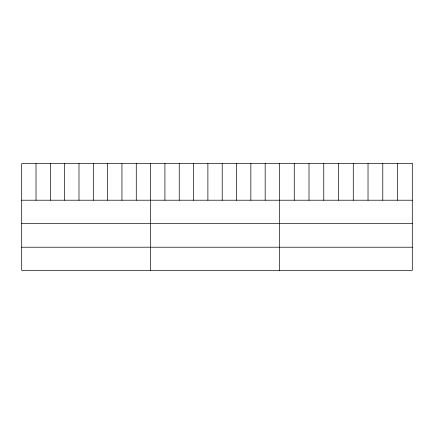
<?xml version="1.0" encoding="UTF-8"?>
<svg xmlns="http://www.w3.org/2000/svg" width="434" height="434" viewBox="0 0 434 434"><rect width="100%" height="100%" fill="white"/><g stroke="black" fill="none" stroke-linecap="round" stroke-linejoin="round"><path stroke-width="0.65" d="M21.7 200.215L412.3 200.215M21.7 223.364L412.3 223.364M21.7 247.212L412.3 247.212M397.544 163.64L397.544 200.215M382.788 163.64L382.788 200.215M368.032 163.64L368.032 200.215M353.276 163.64L353.276 200.215M338.52 163.64L338.52 200.215M323.764 163.64L323.764 200.215M309.008 163.64L309.008 200.215M294.252 163.64L294.252 200.215M279.496 163.64L279.496 270.36M265.174 163.64L265.174 200.215M250.852 163.64L250.852 200.215M236.53 163.64L236.53 200.215M222.208 163.64L222.208 200.215M207.886 163.64L207.886 200.215M193.564 163.64L193.564 200.215M179.242 163.64L179.242 200.215M164.92 163.64L164.92 200.215M150.598 163.64L150.598 270.36M136.276 163.64L136.276 200.215M121.954 163.64L121.954 200.215M107.632 163.64L107.632 200.215M93.31 163.64L93.31 200.215M78.988 163.64L78.988 200.215M64.666 163.64L64.666 200.215M50.344 163.64L50.344 200.215M36.022 163.64L36.022 200.215M412.3 163.64L21.7 163.64L21.7 270.36L412.3 270.36L412.3 163.64"/></g></svg>
